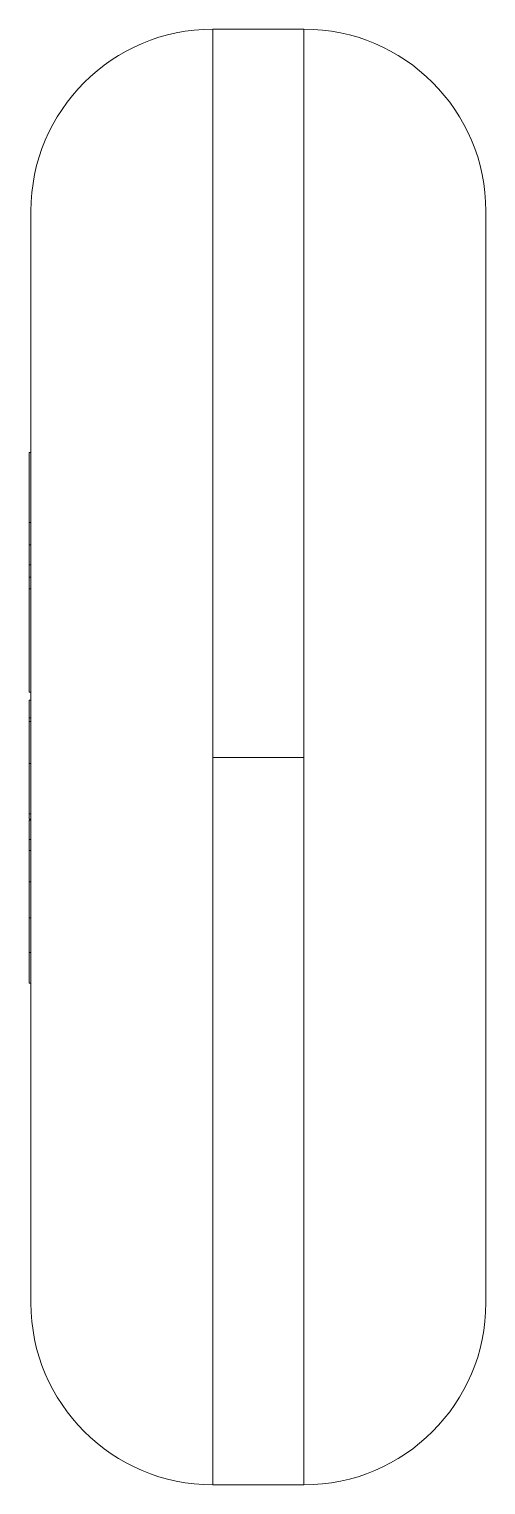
# Model space of a CAD drawing. Header units: millimetres. Extents: x -118 to 1430, y 370 to 1370.
# Drawn here: x -4.93 to -2.42, y 502.49 to 510.49 of the extents above; entities that cross this region are included whole.
import ezdxf

# ---------------------------------------------------------------- set-up
doc = ezdxf.new("R2010")
doc.units = ezdxf.units.MM
doc.layers.add('TANGENT EDGES', color=7, linetype='Continuous', lineweight=0)
doc.layers.add('VISIBLE', color=7, linetype='Continuous', lineweight=0)

msp = doc.modelspace()

# ---------------------------------------------------------------- linework, layer by layer
at = {"layer": 'TANGENT EDGES'}
for p, q in [((-3.9199, 506.4874), (-3.9199, 510.4909)), ((-3.4199, 510.4909), (-3.4199, 506.4874)), ((-3.9199, 506.4874), (-3.4199, 506.4874)), ((-3.9199, 506.4874), (-3.9199, 502.4909)), ((-3.4199, 502.4909), (-3.4199, 506.4874))]:
    msp.add_line(p, q, dxfattribs=at)
at = {"layer": 'VISIBLE'}
for p, q in [((-3.4199, 510.4909), (-3.9199, 510.4909)), ((-4.9199, 509.4909), (-4.9199, 503.4909)), ((-2.4199, 509.4909), (-2.4199, 503.4909)), ((-4.9199, 508.1639), (-4.9299, 508.1639)), ((-4.9299, 508.1639), (-4.9299, 507.7794)), ((-4.9299, 507.7794), (-4.9299, 507.6575)), ((-4.9199, 507.7794), (-4.9299, 507.7794)), ((-4.9299, 507.6575), (-4.9299, 507.5462)), ((-4.9199, 507.6575), (-4.9299, 507.6575)), ((-4.9199, 507.5462), (-4.9299, 507.5462)), ((-4.9299, 507.5462), (-4.9299, 507.4785)), ((-4.9199, 507.4785), (-4.9299, 507.4785)), ((-4.9299, 507.4785), (-4.9299, 507.4145)), ((-4.9299, 507.4145), (-4.9199, 507.4145)), ((-4.9299, 507.4145), (-4.9299, 506.8474)), ((-4.9199, 506.8474), (-4.9299, 506.8474)), ((-4.9199, 506.8027), (-4.9299, 506.8027)), ((-4.9299, 506.8027), (-4.9299, 506.7056)), ((-4.9299, 506.7056), (-4.9299, 506.6854)), ((-4.9199, 506.7056), (-4.9299, 506.7056)), ((-4.9299, 506.6854), (-4.9299, 506.4556)), ((-4.9199, 506.6854), (-4.9299, 506.6854)), ((-4.9199, 506.4556), (-4.9299, 506.4556)), ((-4.9299, 506.4556), (-4.9299, 506.1791)), ((-4.9199, 506.1791), (-4.9299, 506.1791)), ((-4.9299, 506.1791), (-4.9299, 506.1487)), ((-4.9199, 506.1487), (-4.9299, 506.1487)), ((-4.9199, 506.1444), (-4.9299, 506.1444)), ((-4.9299, 506.1444), (-4.9299, 506.0367)), ((-4.9199, 506.0367), (-4.9299, 506.0367)), ((-4.9299, 506.0367), (-4.9299, 505.9765)), ((-4.9199, 505.9765), (-4.9299, 505.9765)), ((-4.9299, 505.9765), (-4.9299, 505.8052)), ((-4.9299, 505.8052), (-4.9299, 505.6074)), ((-4.9199, 505.8052), (-4.9299, 505.8052)), ((-4.9199, 505.6074), (-4.9299, 505.6074)), ((-4.9299, 505.6074), (-4.9299, 505.4159)), ((-4.9299, 505.4159), (-4.9299, 505.2474)), ((-4.9299, 505.4159), (-4.9199, 505.4159)), ((-4.9199, 505.2474), (-4.9299, 505.2474)), ((-3.4199, 502.4909), (-3.9199, 502.4909))]:
    msp.add_line(p, q, dxfattribs=at)
for centre, start, end in [((-3.9199, 509.4909), 90, 180), ((-3.4199, 509.4909), 0, 90), ((-3.9199, 503.4909), 180, 270), ((-3.4199, 503.4909), 270, 0)]:
    msp.add_arc(centre, 1, start, end, dxfattribs=at)

doc.saveas('drawing.dxf')
